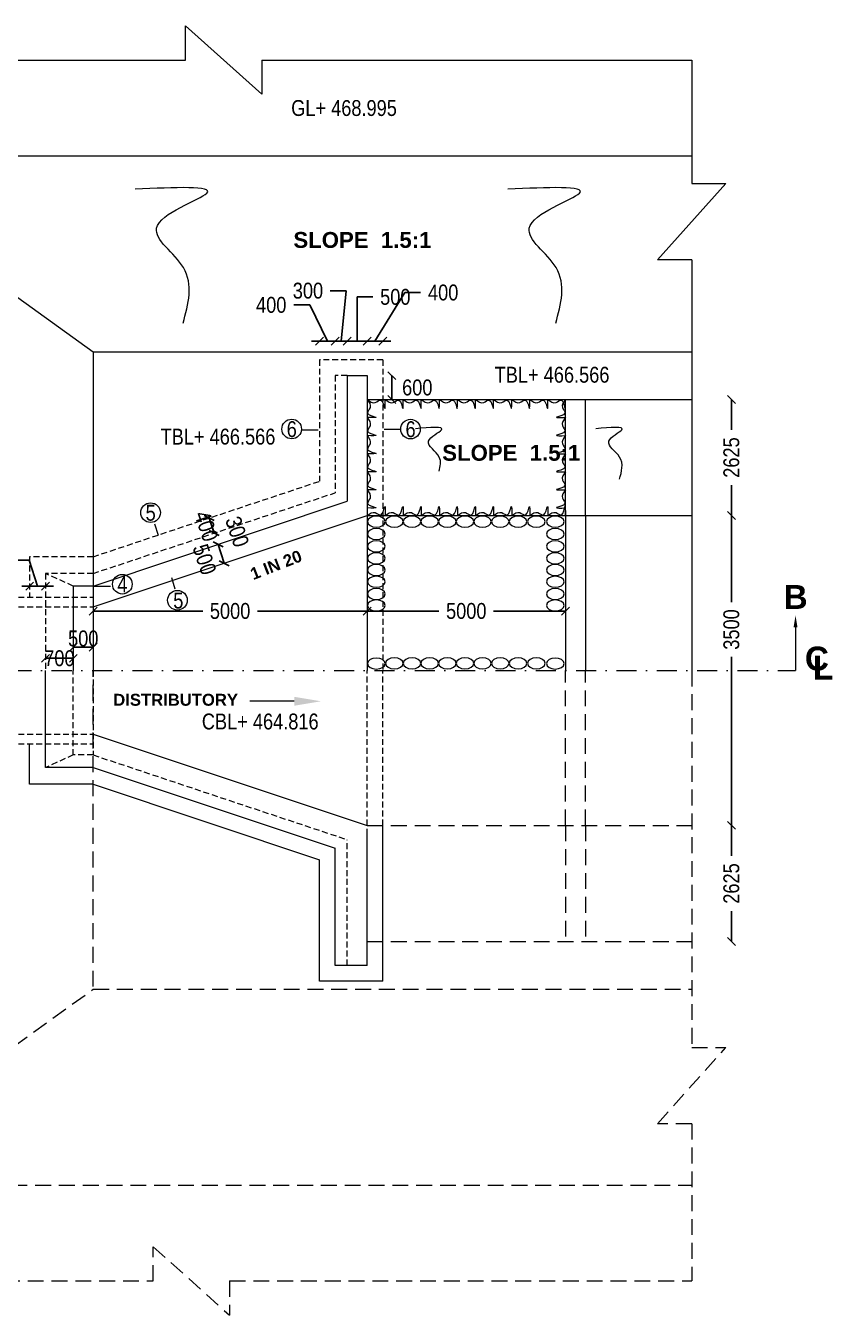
# Model space of a CAD drawing. Header units: millimetres. Extents: x 283753 to 367753, y 96727 to 166586.
# Drawn here: x 310668 to 320827, y 123988 to 140223 of the extents above; entities that cross this region are included whole.
import ezdxf

# ---------------------------------------------------------------- set-up
doc = ezdxf.new("R2010")
doc.units = ezdxf.units.MM
for name, pattern in [('CENTER', [2, 1.25, -0.25, 0.25, -0.25]), ('DASHDOTX2', [50.8, 25.4, -12.7, 0, -12.7]), ('HIDDEN', [0.375, 0.25, -0.125])]:
    doc.linetypes.add(name, pattern=pattern)
for name, color, linetype in [('Box', 20, 'Continuous'), ('canal', 5, 'Continuous'), ('CENTER', 5, 'CENTER'), ('headwall', 6, 'Continuous'), ('TEXT', 7, 'Continuous')]:
    doc.layers.add(name, color=color, linetype=linetype)
doc.styles.add('AB', font='arialbd.ttf')
doc.styles.add('ARIAL NARROW', font='ARIALN.TTF')
doc.dimstyles.get("Standard").update_dxf_attribs({"dimtxt": 0.18, "dimasz": 0.18, "dimexe": 0.18, "dimexo": 0.0625, "dimgap": 0.09, "dimtad": 0, "dimtih": 1, "dimtoh": 1, "dimdec": 4, "dimzin": 0, "dimdsep": 46, "dimtxsty": 'Standard', "dimcen": 0.09, "dimadec": 0, "dimazin": 0, "dimtfac": 1, "dimtdec": 4, "dimtofl": 0, "dimtmove": 0, "dimatfit": 3, "dimfxl": 1, "dimtolj": 1, "dimtzin": 0, "dimarcsym": 0})
doc.dimstyles.new('STANDARD$0', dxfattribs={"dimscale": 88.888889, "dimtxt": 0.02, "dimasz": 0.02, "dimexe": 0.05, "dimexo": 0.1, "dimgap": 0.002, "dimtad": 2, "dimdec": 0, "dimzin": 1, "dimdsep": 46, "dimtxsty": 'Standard', "dimblk": 'OBLIQUE', "dimcen": 0.09, "dimadec": 0, "dimazin": 0, "dimtfac": 1, "dimtdec": 4, "dimtofl": 0, "dimtmove": 0, "dimatfit": 3, "dimfxl": 1, "dimtolj": 1, "dimtzin": 1, "dimarcsym": 0})

# ---------------------------------------------------------------- blocks, each defined once
blk = doc.blocks.new('_Oblique')
at = {"color": 0, "linetype": 'ByBlock', "lineweight": -2}
blk.add_line((-0.5, -0.5), (0.5, 0.5), dxfattribs=at)
blk = doc.blocks.new('*D146')
at = {"layer": 'canal', "color": 0, "lineweight": -2, "transparency": 16777216}
blk.add_line((315279, 135518), (315279, 135818), dxfattribs=at)
at = {"layer": 'Defpoints', "color": 0, "transparency": 16777216}
for p in [(315279, 135818), (315279, 135818), (315279, 135518)]:
    blk.add_point(p, dxfattribs=at)
at = {"layer": 'canal', "color": 0, "lineweight": -2, "transparency": 16777216, "xscale": 100, "yscale": 100, "zscale": 100}
for p, rotation in [((315279, 135818), 90), ((315279, 135518), 270)]:
    blk.add_blockref('_Oblique', p, dxfattribs=dict(at, rotation=rotation))
at = {"layer": 'canal', "color": 0, "lineweight": 9, "transparency": 16777216, "insert": (315600, 135668), "char_height": 200, "attachment_point": 5, "style": 'ARIAL NARROW'}
blk.add_mtext('\\A1;600', dxfattribs=at)
blk = doc.blocks.new('*D160')
at = {"layer": 'canal', "color": 0, "lineweight": -2, "transparency": 16777216}
for p, q in [((311517, 132854), (312897, 132854)), ((314967, 132854), (313587, 132854))]:
    blk.add_line(p, q, dxfattribs=at)
at = {"layer": 'Defpoints', "color": 0, "transparency": 16777216}
for p in [(311517, 132854), (314967, 132854), (314967, 132854)]:
    blk.add_point(p, dxfattribs=at)
at = {"layer": 'canal', "color": 0, "lineweight": -2, "transparency": 16777216, "xscale": 100, "yscale": 100, "zscale": 100, "rotation": 180}
blk.add_blockref('_Oblique', (311517, 132854), dxfattribs=at)
at = {"layer": 'canal', "color": 0, "lineweight": -2, "transparency": 16777216, "xscale": 100, "yscale": 100, "zscale": 100}
blk.add_blockref('_Oblique', (314967, 132854), dxfattribs=at)
at = {"layer": 'canal', "color": 0, "lineweight": 9, "transparency": 16777216, "insert": (313242, 132854), "char_height": 200, "attachment_point": 5, "style": 'ARIAL NARROW'}
blk.add_mtext('\\A1;5000', dxfattribs=at)
blk = doc.blocks.new('*D161')
at = {"layer": 'canal', "color": 0, "lineweight": -2, "transparency": 16777216}
for p, q in [((314967, 132854), (315872, 132854)), ((317467, 132854), (316562, 132854))]:
    blk.add_line(p, q, dxfattribs=at)
at = {"layer": 'Defpoints', "color": 0, "transparency": 16777216}
for p in [(314967, 132854), (317467, 132854), (317467, 132854)]:
    blk.add_point(p, dxfattribs=at)
at = {"layer": 'canal', "color": 0, "lineweight": -2, "transparency": 16777216, "xscale": 100, "yscale": 100, "zscale": 100, "rotation": 180}
blk.add_blockref('_Oblique', (314967, 132854), dxfattribs=at)
at = {"layer": 'canal', "color": 0, "lineweight": -2, "transparency": 16777216, "xscale": 100, "yscale": 100, "zscale": 100}
blk.add_blockref('_Oblique', (317467, 132854), dxfattribs=at)
at = {"layer": 'canal', "color": 0, "lineweight": 9, "transparency": 16777216, "insert": (316217, 132854), "char_height": 200, "attachment_point": 5, "style": 'ARIAL NARROW'}
blk.add_mtext('\\A1;5000', dxfattribs=at)
blk = doc.blocks.new('*D169')
at = {"layer": 'Defpoints', "color": 0, "transparency": 16777216}
for p in [(311267, 132399), (311267, 132399), (311517, 132399)]:
    blk.add_point(p, dxfattribs=at)
at = {"layer": 'headwall', "color": 0, "lineweight": -2, "transparency": 16777216}
blk.add_line((311517, 132399), (311267, 132399), dxfattribs=at)
at = {"layer": 'headwall', "color": 0, "lineweight": -2, "transparency": 16777216, "xscale": 100, "yscale": 100, "zscale": 100, "rotation": 180}
blk.add_blockref('_Oblique', (311267, 132399), dxfattribs=at)
at = {"layer": 'headwall', "color": 0, "lineweight": -2, "transparency": 16777216, "xscale": 100, "yscale": 100, "zscale": 100}
blk.add_blockref('_Oblique', (311517, 132399), dxfattribs=at)
at = {"layer": 'headwall', "color": 0, "lineweight": 9, "transparency": 16777216, "insert": (311392, 132508), "char_height": 200, "attachment_point": 5, "style": 'ARIAL NARROW'}
blk.add_mtext('\\A1;500', dxfattribs=at)
blk = doc.blocks.new('*D170')
at = {"layer": 'Defpoints', "color": 0, "transparency": 16777216}
for p in [(310917, 132259), (310917, 132259), (311267, 132259)]:
    blk.add_point(p, dxfattribs=at)
at = {"layer": 'headwall', "color": 0, "lineweight": -2, "transparency": 16777216}
blk.add_line((311267, 132259), (310917, 132259), dxfattribs=at)
at = {"layer": 'headwall', "color": 0, "lineweight": -2, "transparency": 16777216, "xscale": 100, "yscale": 100, "zscale": 100, "rotation": 180}
blk.add_blockref('_Oblique', (310917, 132259), dxfattribs=at)
at = {"layer": 'headwall', "color": 0, "lineweight": -2, "transparency": 16777216, "xscale": 100, "yscale": 100, "zscale": 100}
blk.add_blockref('_Oblique', (311267, 132259), dxfattribs=at)
at = {"layer": 'headwall', "color": 0, "lineweight": 9, "transparency": 16777216, "insert": (311092, 132259), "char_height": 200, "attachment_point": 5, "style": 'ARIAL NARROW'}
blk.add_mtext('\\A1;700', dxfattribs=at)
blk = doc.blocks.new('*D171')
at = {"layer": 'Defpoints', "color": 0, "transparency": 16777216}
for p in [(310717, 133169), (310717, 133169), (310917, 133169)]:
    blk.add_point(p, dxfattribs=at)
at = {"layer": 'headwall', "color": 0, "lineweight": -2, "transparency": 16777216}
for p, q in [((310713, 133496), (310513, 133496)), ((310817, 133169), (310713, 133496)), ((310717, 133169), (310617, 133169)), ((310917, 133169), (310717, 133169)), ((310917, 133169), (311017, 133169))]:
    blk.add_line(p, q, dxfattribs=at)
at = {"layer": 'headwall', "color": 0, "lineweight": -2, "transparency": 16777216, "xscale": 100, "yscale": 100, "zscale": 100}
blk.add_blockref('_Oblique', (310717, 133169), dxfattribs=at)
at = {"layer": 'headwall', "color": 0, "lineweight": -2, "transparency": 16777216, "xscale": 100, "yscale": 100, "zscale": 100, "rotation": 180}
blk.add_blockref('_Oblique', (310917, 133169), dxfattribs=at)
at = {"layer": 'headwall', "color": 0, "lineweight": 9, "transparency": 16777216, "insert": (310228, 133496), "char_height": 200, "attachment_point": 5, "style": 'ARIAL NARROW'}
blk.add_mtext('\\A1;400', dxfattribs=at)
blk = doc.blocks.new('*D172')
at = {"layer": 'Defpoints', "color": 0, "transparency": 16777216}
for p in [(312979, 134025), (313042, 133836), (313042, 133836)]:
    blk.add_point(p, dxfattribs=at)
at = {"layer": 'headwall', "color": 0, "lineweight": -2, "transparency": 16777216}
blk.add_line((312979, 134025), (313042, 133836), dxfattribs=at)
at = {"layer": 'headwall', "color": 0, "lineweight": -2, "transparency": 16777216, "xscale": 100, "yscale": 100, "zscale": 100}
for p, rotation in [((312979, 134025), 108.4349488229273), ((313042, 133836), 288.4349488229273)]:
    blk.add_blockref('_Oblique', p, dxfattribs=dict(at, rotation=rotation))
at = {"layer": 'headwall', "color": 0, "lineweight": 9, "transparency": 16777216, "insert": (312942, 133923), "char_height": 200, "attachment_point": 5, "rotation": 288.4349, "style": 'ARIAL NARROW'}
blk.add_mtext('\\A1;400', dxfattribs=at)
blk = doc.blocks.new('*D173')
at = {"layer": 'Defpoints', "color": 0, "transparency": 16777216}
for p in [(313042, 133836), (313090, 133693), (313090, 133693)]:
    blk.add_point(p, dxfattribs=at)
at = {"layer": 'headwall', "color": 0, "lineweight": -2, "transparency": 16777216}
for p, q in [((313042, 133836), (313010, 133930)), ((313090, 133693), (313121, 133598)), ((313184, 133725), (313184, 133725))]:
    blk.add_line(p, q, dxfattribs=at)
at = {"layer": 'headwall', "color": 0, "lineweight": -2, "transparency": 16777216, "xscale": 100, "yscale": 100, "zscale": 100}
for p, rotation in [((313042, 133836), 288.4349488229282), ((313090, 133693), 108.4349488229282)]:
    blk.add_blockref('_Oblique', p, dxfattribs=dict(at, rotation=rotation))
at = {"layer": 'headwall', "color": 0, "lineweight": 9, "transparency": 16777216, "insert": (313331, 133853), "char_height": 200, "attachment_point": 5, "rotation": 288.4349, "style": 'ARIAL NARROW'}
blk.add_mtext('\\A1;300', dxfattribs=at)
blk = doc.blocks.new('*D174')
at = {"layer": 'Defpoints', "color": 0, "transparency": 16777216}
for p in [(313090, 133693), (313169, 133456), (313169, 133456)]:
    blk.add_point(p, dxfattribs=at)
at = {"layer": 'headwall', "color": 0, "lineweight": -2, "transparency": 16777216}
blk.add_line((313090, 133693), (313169, 133456), dxfattribs=at)
at = {"layer": 'headwall', "color": 0, "lineweight": -2, "transparency": 16777216, "xscale": 100, "yscale": 100, "zscale": 100}
for p, rotation in [((313090, 133693), 108.4349488229273), ((313169, 133456), 288.4349488229273)]:
    blk.add_blockref('_Oblique', p, dxfattribs=dict(at, rotation=rotation))
at = {"layer": 'headwall', "color": 0, "lineweight": 9, "transparency": 16777216, "insert": (312920, 133504), "char_height": 200, "attachment_point": 5, "rotation": 288.4349, "style": 'ARIAL NARROW'}
blk.add_mtext('\\A1;500', dxfattribs=at)
blk = doc.blocks.new('*D175')
at = {"layer": 'Defpoints', "color": 0, "transparency": 16777216}
for p in [(314367, 136251), (314567, 136251), (314567, 136251)]:
    blk.add_point(p, dxfattribs=at)
at = {"layer": 'headwall', "color": 0, "lineweight": -2, "transparency": 16777216}
for p, q in [((314245, 136708), (314045, 136708)), ((314467, 136251), (314245, 136708)), ((314367, 136251), (314267, 136251)), ((314367, 136251), (314567, 136251)), ((314567, 136251), (314667, 136251))]:
    blk.add_line(p, q, dxfattribs=at)
at = {"layer": 'headwall', "color": 0, "lineweight": -2, "transparency": 16777216, "xscale": 100, "yscale": 100, "zscale": 100}
blk.add_blockref('_Oblique', (314367, 136251), dxfattribs=at)
at = {"layer": 'headwall', "color": 0, "lineweight": -2, "transparency": 16777216, "xscale": 100, "yscale": 100, "zscale": 100, "rotation": 180}
blk.add_blockref('_Oblique', (314567, 136251), dxfattribs=at)
at = {"layer": 'headwall', "color": 0, "lineweight": 9, "transparency": 16777216, "insert": (313760, 136708), "char_height": 200, "attachment_point": 5, "style": 'ARIAL NARROW'}
blk.add_mtext('\\A1;400', dxfattribs=at)
blk = doc.blocks.new('*D176')
at = {"layer": 'Defpoints', "color": 0, "transparency": 16777216}
for p in [(314567, 136251), (314717, 136251), (314717, 136251)]:
    blk.add_point(p, dxfattribs=at)
at = {"layer": 'headwall', "color": 0, "lineweight": -2, "transparency": 16777216}
for p, q in [((314704, 136887), (314504, 136887)), ((314642, 136251), (314704, 136887)), ((314567, 136251), (314467, 136251)), ((314567, 136251), (314717, 136251)), ((314717, 136251), (314817, 136251))]:
    blk.add_line(p, q, dxfattribs=at)
at = {"layer": 'headwall', "color": 0, "lineweight": -2, "transparency": 16777216, "xscale": 100, "yscale": 100, "zscale": 100}
blk.add_blockref('_Oblique', (314567, 136251), dxfattribs=at)
at = {"layer": 'headwall', "color": 0, "lineweight": -2, "transparency": 16777216, "xscale": 100, "yscale": 100, "zscale": 100, "rotation": 180}
blk.add_blockref('_Oblique', (314717, 136251), dxfattribs=at)
at = {"layer": 'headwall', "color": 0, "lineweight": 9, "transparency": 16777216, "insert": (314223, 136887), "char_height": 200, "attachment_point": 5, "style": 'ARIAL NARROW'}
blk.add_mtext('\\A1;300', dxfattribs=at)
blk = doc.blocks.new('*D177')
at = {"layer": 'Defpoints', "color": 0, "transparency": 16777216}
for p in [(314717, 136251), (314967, 136251), (314967, 136251)]:
    blk.add_point(p, dxfattribs=at)
at = {"layer": 'headwall', "color": 0, "lineweight": -2, "transparency": 16777216}
for p, q in [((314842, 136251), (314842, 136809)), ((314842, 136809), (315042, 136809)), ((314717, 136251), (314967, 136251))]:
    blk.add_line(p, q, dxfattribs=at)
at = {"layer": 'headwall', "color": 0, "lineweight": -2, "transparency": 16777216, "xscale": 100, "yscale": 100, "zscale": 100, "rotation": 180}
blk.add_blockref('_Oblique', (314717, 136251), dxfattribs=at)
at = {"layer": 'headwall', "color": 0, "lineweight": -2, "transparency": 16777216, "xscale": 100, "yscale": 100, "zscale": 100}
blk.add_blockref('_Oblique', (314967, 136251), dxfattribs=at)
at = {"layer": 'headwall', "color": 0, "lineweight": 9, "transparency": 16777216, "insert": (315323, 136809), "char_height": 200, "attachment_point": 5, "style": 'ARIAL NARROW'}
blk.add_mtext('\\A1;500', dxfattribs=at)
blk = doc.blocks.new('*D178')
at = {"layer": 'Defpoints', "color": 0, "transparency": 16777216}
for p in [(314967, 136251), (315167, 136251), (315167, 136251)]:
    blk.add_point(p, dxfattribs=at)
at = {"layer": 'headwall', "color": 0, "lineweight": -2, "transparency": 16777216}
for p, q in [((315067, 136251), (315442, 136864)), ((315442, 136864), (315642, 136864)), ((314967, 136251), (314867, 136251)), ((314967, 136251), (315167, 136251)), ((315167, 136251), (315267, 136251))]:
    blk.add_line(p, q, dxfattribs=at)
at = {"layer": 'headwall', "color": 0, "lineweight": -2, "transparency": 16777216, "xscale": 100, "yscale": 100, "zscale": 100}
blk.add_blockref('_Oblique', (314967, 136251), dxfattribs=at)
at = {"layer": 'headwall', "color": 0, "lineweight": -2, "transparency": 16777216, "xscale": 100, "yscale": 100, "zscale": 100, "rotation": 180}
blk.add_blockref('_Oblique', (315167, 136251), dxfattribs=at)
at = {"layer": 'headwall', "color": 0, "lineweight": 9, "transparency": 16777216, "insert": (315926, 136864), "char_height": 200, "attachment_point": 5, "style": 'ARIAL NARROW'}
blk.add_mtext('\\A1;400', dxfattribs=at)
blk = doc.blocks.new('*D206')
at = {"layer": 'canal', "color": 0, "lineweight": -2, "transparency": 16777216}
for p, q in [((319557, 135518), (319557, 135134)), ((319557, 134056), (319557, 134440))]:
    blk.add_line(p, q, dxfattribs=at)
at = {"layer": 'Defpoints', "color": 0, "transparency": 16777216}
for p in [(319557, 135518), (319557, 134056), (319557, 134056)]:
    blk.add_point(p, dxfattribs=at)
at = {"layer": 'canal', "color": 0, "lineweight": -2, "transparency": 16777216, "xscale": 100, "yscale": 100, "zscale": 100}
for p, rotation in [((319557, 135518), 90), ((319557, 134056), 270)]:
    blk.add_blockref('_Oblique', p, dxfattribs=dict(at, rotation=rotation))
at = {"layer": 'canal', "color": 0, "lineweight": 9, "transparency": 16777216, "insert": (319557, 134787), "char_height": 200, "attachment_point": 5, "rotation": 90, "style": 'ARIAL NARROW'}
blk.add_mtext('\\A1;2625', dxfattribs=at)
blk = doc.blocks.new('*D207')
at = {"layer": 'canal', "color": 0, "lineweight": -2, "transparency": 16777216}
for p, q in [((319557, 134056), (319557, 132966)), ((319557, 130156), (319557, 132277))]:
    blk.add_line(p, q, dxfattribs=at)
at = {"layer": 'Defpoints', "color": 0, "transparency": 16777216}
for p in [(319557, 134056), (319557, 130156), (319557, 130156)]:
    blk.add_point(p, dxfattribs=at)
at = {"layer": 'canal', "color": 0, "lineweight": -2, "transparency": 16777216, "xscale": 100, "yscale": 100, "zscale": 100}
for p, rotation in [((319557, 134056), 90), ((319557, 130156), 270)]:
    blk.add_blockref('_Oblique', p, dxfattribs=dict(at, rotation=rotation))
at = {"layer": 'canal', "color": 0, "lineweight": 9, "transparency": 16777216, "insert": (319557, 132622), "char_height": 200, "attachment_point": 5, "rotation": 90, "style": 'ARIAL NARROW'}
blk.add_mtext('\\A1;3500', dxfattribs=at)
blk = doc.blocks.new('*D208')
at = {"layer": 'canal', "color": 0, "lineweight": -2, "transparency": 16777216}
for p, q in [((319557, 130156), (319557, 129771)), ((319557, 128693), (319557, 129077))]:
    blk.add_line(p, q, dxfattribs=at)
at = {"layer": 'Defpoints', "color": 0, "transparency": 16777216}
for p in [(319557, 130156), (319557, 128693), (319557, 128693)]:
    blk.add_point(p, dxfattribs=at)
at = {"layer": 'canal', "color": 0, "lineweight": -2, "transparency": 16777216, "xscale": 100, "yscale": 100, "zscale": 100}
for p, rotation in [((319557, 130156), 90), ((319557, 128693), 270)]:
    blk.add_blockref('_Oblique', p, dxfattribs=dict(at, rotation=rotation))
at = {"layer": 'canal', "color": 0, "lineweight": 9, "transparency": 16777216, "insert": (319557, 129424), "char_height": 200, "attachment_point": 5, "rotation": 90, "style": 'ARIAL NARROW'}
blk.add_mtext('\\A1;2625', dxfattribs=at)

msp = doc.modelspace()

# ---------------------------------------------------------------- linework, layer by layer
at = {"layer": 'Box', "color": 0, "linetype": 'HIDDEN', "lineweight": 9, "ltscale": 300}
for p, q in [((305062.6, 133030.6), (311517.1, 133030.6)), ((305062.6, 132905.6), (311517.1, 132905.6)), ((305062.6, 131305.6), (311517.1, 131305.6)), ((305062.6, 131180.6), (311517.1, 131180.6))]:
    msp.add_line(p, q, dxfattribs=at)
at = {"layer": 'canal', "color": 0, "linetype": 'Continuous', "lineweight": 9}
for p, q in [((312682, 140223.1), (313643.4, 139361)), ((312682, 139792.1), (312682, 140223.1)), ((299293.3, 139792.1), (312682, 139792.1)), ((313643.4, 139792.1), (313643.4, 139361)), ((313643.4, 139792.1), (319057, 139792.1)), ((319057, 139792.1), (319057, 138237.9)), ((308086.7, 138587.1), (319057, 138587.1)), ((308086.7, 138587.1), (311517.1, 136118.1)), ((318625.9, 137276.5), (319488, 138237.9)), ((319057, 138237.9), (319488, 138237.9)), ((319057, 137276.5), (318625.9, 137276.5)), ((319057, 137276.5), (319057, 132105.6)), ((311517.1, 136118.1), (311517.1, 132105.6)), ((311517.1, 136118.1), (319057, 136118.1)), ((314967.1, 135518.1), (319057, 135518.1)), ((317467.1, 134055.6), (317467.1, 135518.1)), ((317717.1, 134055.6), (317717.1, 135518.1)), ((314967.1, 134055.6), (319057, 134055.6)), ((317467.1, 134055.6), (317467.1, 132105.6)), ((317717.1, 134055.6), (317717.1, 132105.6)), ((311517.1, 131305.6), (314967.1, 130155.6))]:
    msp.add_line(p, q, dxfattribs=at)
at = {"layer": 'canal', "color": 0, "linetype": 'HIDDEN', "lineweight": 9, "ltscale": 800}
for p, q in [((311517.1, 128124.9), (311517.1, 132105.6)), ((317467.1, 130155.6), (317467.1, 132105.6)), ((317717.1, 130155.6), (317717.1, 132105.6)), ((319057, 132105.6), (319057, 127360.7)), ((314967.1, 130155.6), (319057, 130155.6)), ((317467.1, 130155.6), (317467.1, 128693.1)), ((317717.1, 130155.6), (317717.1, 128693.1)), ((314967.1, 128693.1), (319057, 128693.1)), ((308086.7, 125624.1), (311517.1, 128093.1)), ((311517.1, 128093.1), (319057, 128093.1)), ((318625.9, 126399.3), (319488, 127360.7)), ((319057, 127360.7), (319488, 127360.7)), ((319057, 126399.3), (318625.9, 126399.3)), ((319057, 126399.3), (319057, 124419.1)), ((308086.7, 125624.1), (319057, 125624.1)), ((312273.6, 124419.1), (312273.6, 124850.2)), ((312273.6, 124850.2), (313235.1, 123988.1)), ((299293.3, 124419.1), (312273.6, 124419.1)), ((313235.1, 124419.1), (313235.1, 123988.1)), ((313235.1, 124419.1), (319057, 124419.1))]:
    msp.add_line(p, q, dxfattribs=at)
at = {"layer": 'canal', "color": 0, "linetype": 'Continuous', "lineweight": 9, "extrusion": (0, 0, -1)}
for centre in [(315083.7, 133980.5), (315309.8, 133980.5), (315534.5, 133980.5), (315756.8, 133980.5), (315978.6, 133980.5), (316201, 133980.5), (316421.4, 133980.5), (316644.7, 133980.5), (316870, 133980.5), (317098.9, 133980.5), (317337.7, 133980.5), (315083.7, 133823.2), (317337.7, 133823.2), (315083.7, 133669.2), (317337.7, 133669.2), (315083.7, 133518.4), (317337.7, 133518.4), (315083.7, 133370.8), (315083.7, 133222.9), (317337.7, 133370.8), (317337.7, 133222.9), (315083.7, 133068.9), (317337.7, 133068.9), (315083.7, 132924.5), (317337.7, 132924.5), (315083.7, 132193.2), (315309.8, 132196), (315534.5, 132196), (315756.8, 132196), (315978.6, 132196), (316201, 132196), (316421.4, 132196), (316644.7, 132196), (316870, 132196), (317098.9, 132196), (317337.7, 132193.2)]:
    msp.add_ellipse(centre, major_axis=(110.8, 0), ratio=0.627872, start_param=-1.5707963, end_param=4.712389, dxfattribs=at)
at = {"layer": 'canal', "color": 0, "linetype": 'Continuous', "lineweight": 9}
for points in [[(312649.1, 136477.7), (312653.1, 137179.1), (312316.1, 137674.9), (312949.1, 138114.8), (312044.8, 138165.6)], [(317343.5, 136477.7), (317347.4, 137179.1), (317010.4, 137674.9), (317643.5, 138114.8), (316739.1, 138165.6)], [(315875.8, 134614.7), (315877.3, 134793.2), (315742.5, 134991.5), (315905.5, 135135.8), (315577.4, 135149.4)], [(318146.9, 134512.6), (318148.5, 134793.2), (318013.7, 134991.5), (318176.7, 135135.8), (317848.5, 135149.4)]]:
    msp.add_spline(points, degree=3, dxfattribs=at)
at = {"layer": 'CENTER', "color": 0, "linetype": 'DASHDOTX2', "lineweight": 9, "ltscale": 10}
msp.add_line((287621.8, 132105.6), (320364.9, 132105.6), dxfattribs=at)
at = {"layer": 'headwall', "color": 0, "linetype": 'HIDDEN', "lineweight": 9, "ltscale": 300}
for p, q in [((314367.1, 136018.1), (314367.1, 134488.1)), ((315167.1, 136018.1), (314367.1, 136018.1)), ((315167.1, 136018.1), (315167.1, 132105.6)), ((314717.1, 135818.1), (314567.1, 135818.1)), ((314567.1, 135818.1), (314567.1, 134343.9)), ((311517.1, 133538.1), (314367.1, 134488.1)), ((311517.1, 133327.2), (314567.1, 134343.9)), ((310717.1, 133538.1), (310717.1, 133030.6)), ((311517.1, 133538.1), (310717.1, 133538.1)), ((310917.1, 133327.2), (310917.1, 132105.6)), ((311517.1, 133327.2), (310917.1, 133327.2)), ((311267.1, 133169.1), (310917.1, 133327.2)), ((311267.1, 131042.1), (311267.1, 132105.6)), ((311517.1, 132105.6), (311517.1, 131042.1)), ((314967.1, 130155.6), (314967.1, 132105.6)), ((315167.1, 130155.6), (315167.1, 132105.6)), ((311267.1, 131042.1), (310917.1, 130884)), ((311517.1, 131042.1), (311267.1, 131042.1)), ((311517.1, 131042.1), (314717.1, 129975.4)), ((314717.1, 128393.1), (314717.1, 129975.4))]:
    msp.add_line(p, q, dxfattribs=at)
at = {"layer": 'headwall', "color": 0, "linetype": 'Continuous', "lineweight": 9}
for p, q in [((314717.1, 135818.1), (314717.1, 134235.8)), ((314717.1, 135818.1), (314967.1, 135818.1)), ((314967.1, 135818.1), (314967.1, 132105.6)), ((314349.8, 135132.4), (314144.2, 135132.4)), ((315388.8, 135139.8), (315183.2, 135139.8)), ((311517.1, 133169.1), (314717.1, 134235.8)), ((311517.1, 132905.6), (314967.1, 134055.6)), ((312287.7, 133951.8), (312334.8, 133810.6)), ((311267.1, 133169.1), (311267.1, 132105.6)), ((311517.1, 133169.1), (311267.1, 133169.1)), ((311517.1, 133169.1), (311517.1, 132105.6)), ((311517.1, 133169.1), (311733.6, 133169.1)), ((312550.4, 133129.7), (312507.1, 133272)), ((310917.1, 130884), (310917.1, 132105.6)), ((310717.1, 130673.2), (310717.1, 131180.6)), ((311517.1, 131305.6), (314967.1, 130155.6)), ((311517.1, 130884), (310917.1, 130884)), ((311517.1, 130884), (314567.1, 129867.3)), ((311517.1, 130673.2), (310717.1, 130673.2)), ((311517.1, 130673.2), (314367.1, 129723.2)), ((314967.1, 128393.1), (314967.1, 130111.9)), ((315167.1, 128193.1), (315167.1, 130155.6)), ((314367.1, 128193.1), (314367.1, 129723.2)), ((314567.1, 128393.1), (314567.1, 129867.3)), ((314967.1, 128393.1), (314567.1, 128393.1)), ((315167.1, 128193.1), (314367.1, 128193.1))]:
    msp.add_line(p, q, dxfattribs=at)
for centre in [(314018, 135145.8), (315514.6, 135144.6), (312240.7, 134092.9), (311884.6, 133192.3), (312578.2, 132989.9)]:
    msp.add_circle(centre, 123.6, dxfattribs=at)
at = {"layer": 'TEXT', "color": 0, "linetype": 'ByBlock', "lineweight": 9, "ltscale": 10}
for p, q in [((320364.9, 132647.5), (320364.9, 132105.6)), ((314049.4, 131718.1), (313488.9, 131718.1))]:
    msp.add_line(p, q, dxfattribs=at)
at = {"layer": 'TEXT', "color": 0, "linetype": 'Continuous', "lineweight": 9}
for points in [[(314967.1, 135518.1), (315070.1, 135479.9), (315139.6, 135511.1), (315190.1, 135403.3), (315194.8, 135518.1)], [(314967.1, 135518.1), (315005.2, 135415), (314974.1, 135345.6), (315081.9, 135295.1), (314967.1, 135290.4)], [(315194.8, 135518.1), (315297.9, 135479.9), (315367.3, 135511.1), (315417.8, 135403.3), (315422.6, 135518.1)], [(315422.6, 135518.1), (315525.6, 135479.9), (315595, 135511.1), (315645.6, 135403.3), (315650.3, 135518.1)], [(315650.3, 135518.1), (315753.4, 135479.9), (315822.8, 135511.1), (315873.3, 135403.3), (315878, 135518.1)], [(315878, 135518.1), (315981.1, 135479.9), (316050.5, 135511.1), (316101, 135403.3), (316105.8, 135518.1)], [(316105.8, 135518.1), (316208.9, 135479.9), (316278.3, 135511.1), (316328.8, 135403.3), (316333.5, 135518.1)], [(316333.5, 135518.1), (316436.6, 135479.9), (316506, 135511.1), (316556.5, 135403.3), (316561.3, 135518.1)], [(316561.3, 135518.1), (316664.3, 135479.9), (316733.7, 135511.1), (316784.3, 135403.3), (316789, 135518.1)], [(316789, 135518.1), (316892.1, 135479.9), (316961.5, 135511.1), (317012, 135403.3), (317016.7, 135518.1)], [(317016.7, 135518.1), (317119.8, 135479.9), (317189.2, 135511.1), (317239.7, 135403.3), (317244.5, 135518.1)], [(317244.5, 135518.1), (317347.6, 135479.9), (317417, 135511.1), (317458.4, 135403.3), (317467.1, 135518.1)], [(317467.1, 135518.1), (317428.9, 135415), (317460.1, 135345.6), (317352.2, 135295.1), (317467.1, 135290.4)], [(314967.1, 135290.4), (315005.2, 135187.3), (314974.1, 135117.9), (315081.9, 135067.4), (314967.1, 135062.6)], [(317467.1, 135290.4), (317428.9, 135187.3), (317460.1, 135117.9), (317352.2, 135067.4), (317467.1, 135062.6)], [(314967.1, 135062.6), (315005.2, 134959.5), (314974.1, 134890.1), (315081.9, 134839.6), (314967.1, 134834.9)], [(317467.1, 135062.6), (317428.9, 134959.5), (317460.1, 134890.1), (317352.2, 134839.6), (317467.1, 134834.9)], [(314967.1, 134834.9), (315005.2, 134731.8), (314974.1, 134662.4), (315081.9, 134611.9), (314967.1, 134607.1)], [(317467.1, 134834.9), (317428.9, 134731.8), (317460.1, 134662.4), (317352.2, 134611.9), (317467.1, 134607.1)], [(314967.1, 134607.1), (315005.2, 134504.1), (314974.1, 134434.7), (315081.9, 134384.1), (314967.1, 134379.4)], [(317467.1, 134607.1), (317428.9, 134504.1), (317460.1, 134434.7), (317352.2, 134384.1), (317467.1, 134379.4)], [(314967.1, 134379.4), (315005.2, 134276.3), (314974.1, 134206.9), (315081.9, 134156.4), (314967.1, 134151.7)], [(317467.1, 134379.4), (317428.9, 134276.3), (317460.1, 134206.9), (317352.2, 134156.4), (317467.1, 134151.7)], [(314967.1, 134055.6), (315070.1, 134093.8), (315139.6, 134062.6), (315190.1, 134170.4), (315194.8, 134055.6)], [(315194.8, 134055.6), (315297.9, 134093.8), (315367.3, 134062.6), (315417.8, 134170.4), (315422.6, 134055.6)], [(315422.6, 134055.6), (315525.6, 134093.8), (315595, 134062.6), (315645.6, 134170.4), (315650.3, 134055.6)], [(315650.3, 134055.6), (315753.4, 134093.8), (315822.8, 134062.6), (315873.3, 134170.4), (315878, 134055.6)], [(315878, 134055.6), (315981.1, 134093.8), (316050.5, 134062.6), (316101, 134170.4), (316105.8, 134055.6)], [(316105.8, 134055.6), (316208.9, 134093.8), (316278.3, 134062.6), (316328.8, 134170.4), (316333.5, 134055.6)], [(316333.5, 134055.6), (316436.6, 134093.8), (316506, 134062.6), (316556.5, 134170.4), (316561.3, 134055.6)], [(316561.3, 134055.6), (316664.3, 134093.8), (316733.7, 134062.6), (316784.3, 134170.4), (316789, 134055.6)], [(316789, 134055.6), (316892.1, 134093.8), (316961.5, 134062.6), (317012, 134170.4), (317016.7, 134055.6)], [(317016.7, 134055.6), (317119.8, 134093.8), (317189.2, 134062.6), (317239.7, 134170.4), (317244.5, 134055.6)], [(317244.5, 134055.6), (317347.6, 134093.8), (317417, 134062.6), (317458.4, 134170.4), (317467.1, 134055.6)]]:
    msp.add_spline(points, degree=3, dxfattribs=at)
at = {"layer": 'TEXT', "color": 0, "linetype": 'ByBlock', "lineweight": 9, "ltscale": 10}
for points in [[(320339.9, 132647.5), (320364.9, 132797.5), (320389.9, 132647.5)], [(314049.4, 131661.9), (314386.9, 131718.1), (314049.4, 131774.4)]]:
    msp.add_solid(points, dxfattribs=at)

# ---------------------------------------------------------------- texts
at = {"layer": 'canal', "color": 0, "lineweight": 9, "style": 'ARIAL NARROW'}
for s, p in [('GL+ 468.995', (314011.5, 139087.8)), ('TBL+ 466.566', (316574.7, 135729.8)), ('TBL+ 466.566', (312366.5, 134950.2)), ('CBL+ 464.816', (312886.1, 131363.6))]:
    msp.add_text(s, height=200, dxfattribs=at).set_placement(p)
at = {"layer": 'canal', "color": 0, "linetype": 'Continuous', "lineweight": 9, "char_height": 200, "attachment_point": 4, "style": 'AB'}
for insert in [(314039.5, 137525.4), (315914.4, 134845)]:
    msp.add_mtext('SLOPE  1.5:1', dxfattribs=dict(at, insert=insert))
at = {"layer": 'headwall', "color": 0, "lineweight": 9, "style": 'ARIAL NARROW'}
for s, p in [('6', (313955.1, 135044.8)), ('6', (315451.8, 135043.6)), ('5', (312177.9, 133991.8)), ('4', (311821.7, 133091.3)), ('5', (312526, 132886.4))]:
    msp.add_text(s, height=200, dxfattribs=at).set_placement(p)
at = {"layer": 'TEXT', "color": 0, "linetype": 'ByBlock', "lineweight": 9, "ltscale": 10, "style": 'AB'}
msp.add_text('1 IN 20', height=150, rotation=21.26512, dxfattribs=at).set_placement((313533.5, 133243))
for s, height, p in [('B', 300, (320214.7, 132881.2)), ('C', 300, (320482.5, 132106.6)), ('L', 300, (320583.8, 131990.8)), ('DISTRIBUTORY', 150, (311769.9, 131662.1))]:
    msp.add_text(s, height=height, dxfattribs=at).set_placement(p)

# ---------------------------------------------------------------- dimensions: what is measured, and where the dimension line sits
at = {"layer": 'canal', "color": 0, "lineweight": 9}
for base, p1, p2, text, dimstyle, override, picture, middle in [((315279.4, 135818.1), (315279.4, 135518.1), (315279.4, 135818.1), '600', 'Standard', {"dimtxt": 200, "dimasz": 100, "dimexe": 100, "dimexo": 100, "dimgap": 100, "dimtih": 0, "dimdec": 0, "dimtxsty": 'ARIAL NARROW', "dimblk1": 'Oblique', "dimblk2": 'Oblique', "dimsah": 1, "dimtmove": 2}, '*D146', (315600, 135668.1)), ((319556.7, 130155.6), (319556.7, 134055.6), (319556.7, 130155.6), '3500', 'STANDARD$0', {"dimscale": 1, "dimtxt": 200, "dimasz": 100, "dimexe": 100, "dimexo": 100, "dimgap": 100, "dimtad": 0, "dimtoh": 1, "dimzin": 0, "dimtxsty": 'ARIAL NARROW', "dimblk1": 'Oblique', "dimblk2": 'Oblique', "dimsah": 1, "dimtmove": 2, "dimtzin": 0}, '*D207', (319556.7, 132621.8))]:
    dim = msp.add_linear_dim(base=base, p1=p1, p2=p2, angle=90, text=text, dimstyle=dimstyle, override=override, dxfattribs=at)
    dim.commit()
    dim.dimension.update_dxf_attribs({"geometry": picture, "text_midpoint": middle, "dimtype": 160})
for base, p1, p2, picture, middle in [((319556.7, 134055.6), (319556.7, 135518.1), (319556.7, 134055.6), '*D206', (319556.7, 134786.8)), ((319556.7, 128693.1), (319556.7, 130155.6), (319556.7, 128693.1), '*D208', (319556.7, 129424.3))]:
    dim = msp.add_linear_dim(base=base, p1=p1, p2=p2, angle=90, text='2625', dimstyle='STANDARD$0', override={"dimscale": 1, "dimtxt": 200, "dimasz": 100, "dimexe": 100, "dimexo": 100, "dimgap": 100, "dimtad": 0, "dimtoh": 1, "dimzin": 0, "dimtxsty": 'ARIAL NARROW', "dimblk1": 'Oblique', "dimblk2": 'Oblique', "dimsah": 1, "dimtmove": 2, "dimtzin": 0}, dxfattribs=at)
    dim.commit()
    dim.dimension.update_dxf_attribs({"geometry": picture, "text_midpoint": middle})
for base, p1, p2, picture, middle in [((314967.1, 132853.7), (311517.1, 132853.7), (314967.1, 132853.7), '*D160', (313242.1, 132853.7)), ((317467.1, 132853.7), (314967.1, 132853.7), (317467.1, 132853.7), '*D161', (316217.1, 132853.7))]:
    dim = msp.add_linear_dim(base=base, p1=p1, p2=p2, text='5000', dimstyle='Standard', override={"dimtxt": 200, "dimasz": 100, "dimexe": 100, "dimexo": 100, "dimgap": 100, "dimtih": 0, "dimdec": 0, "dimtxsty": 'ARIAL NARROW', "dimblk1": 'Oblique', "dimblk2": 'Oblique', "dimsah": 1, "dimtmove": 2}, dxfattribs=at)
    dim.commit()
    dim.dimension.update_dxf_attribs({"geometry": picture, "text_midpoint": middle})
at = {"layer": 'headwall', "color": 0, "lineweight": 9}
for base, p1, p2, text, override, picture, middle in [((314717.1, 136250.8), (314567.1, 136250.8), (314717.1, 136250.8), '300', {"dimtxt": 200, "dimasz": 100, "dimexe": 100, "dimexo": 100, "dimgap": 100, "dimtih": 0, "dimdec": 0, "dimtxsty": 'ARIAL NARROW', "dimblk1": 'Oblique', "dimblk2": 'Oblique', "dimsah": 1, "dimtmove": 1}, '*D176', (314403.6, 136886.9)), ((315167.1, 136250.8), (314967.1, 136250.8), (315167.1, 136250.8), '400', {"dimtxt": 200, "dimasz": 100, "dimexe": 100, "dimexo": 100, "dimgap": 100, "dimtih": 0, "dimdec": 0, "dimtxsty": 'ARIAL NARROW', "dimblk1": 'Oblique', "dimblk2": 'Oblique', "dimsah": 1, "dimtmove": 1}, '*D178', (315742, 136863.6)), ((314567.1, 136250.8), (314367.1, 136250.8), (314567.1, 136250.8), '400', {"dimtxt": 200, "dimasz": 100, "dimexe": 100, "dimexo": 100, "dimgap": 100, "dimtih": 0, "dimdec": 0, "dimtxsty": 'ARIAL NARROW', "dimblk1": 'Oblique', "dimblk2": 'Oblique', "dimsah": 1, "dimtmove": 1}, '*D175', (313944.5, 136708.1)), ((310717.1, 133169.1), (310917.1, 133169.1), (310717.1, 133169.1), '400', {"dimtxt": 200, "dimasz": 100, "dimexe": 100, "dimexo": 100, "dimgap": 100, "dimtih": 0, "dimdec": 0, "dimtxsty": 'ARIAL NARROW', "dimblk1": 'Oblique', "dimblk2": 'Oblique', "dimsah": 1, "dimtmove": 1}, '*D171', (310412.6, 133495.7)), ((311267.1, 132399.1), (311517.1, 132399.1), (311267.1, 132399.1), '500', {"dimtxt": 200, "dimasz": 100, "dimexe": 100, "dimexo": 100, "dimgap": 100, "dimtih": 0, "dimdec": 0, "dimtxsty": 'ARIAL NARROW', "dimblk1": 'Oblique', "dimblk2": 'Oblique', "dimsah": 1, "dimtmove": 2}, '*D169', (311392.1, 132508.2)), ((310917.1, 132259.1), (311267.1, 132259.1), (310917.1, 132259.1), '700', {"dimtxt": 200, "dimasz": 100, "dimexe": 100, "dimexo": 100, "dimgap": 100, "dimtih": 0, "dimdec": 0, "dimtxsty": 'ARIAL NARROW', "dimblk1": 'Oblique', "dimblk2": 'Oblique', "dimsah": 1, "dimtmove": 1}, '*D170', (311092.1, 132259.1))]:
    dim = msp.add_linear_dim(base=base, p1=p1, p2=p2, text=text, dimstyle='Standard', override=override, dxfattribs=at)
    dim.commit()
    dim.dimension.update_dxf_attribs({"geometry": picture, "text_midpoint": middle, "dimtype": 160})
dim = msp.add_linear_dim(base=(314967.1, 136250.8), p1=(314717.1, 136250.8), p2=(314967.1, 136250.8), text='500', dimstyle='Standard', override={"dimtxt": 200, "dimasz": 100, "dimexe": 100, "dimexo": 100, "dimgap": 100, "dimtih": 0, "dimdec": 0, "dimtxsty": 'ARIAL NARROW', "dimblk1": 'Oblique', "dimblk2": 'Oblique', "dimsah": 1, "dimtmove": 1}, dxfattribs=at)
dim.commit()
dim.dimension.update_dxf_attribs({"geometry": '*D177', "text_midpoint": (315142.1, 136809.2)})
for base, p1, p2, angle, text, picture, middle, dimtype in [((313042.1, 133835.6), (312978.8, 134025.3), (313042.1, 133835.6), 288.43495, '400', '*D172', (312942.1, 133922.6), 161), ((313089.5, 133693.3), (313042.1, 133835.6), (313089.5, 133693.3), 108.43495, '300', '*D173', (313330.7, 133852.7), 160), ((313168.6, 133456.1), (313089.5, 133693.3), (313168.6, 133456.1), 108.43495, '500', '*D174', (312919.9, 133504.3), 160)]:
    dim = msp.add_linear_dim(base=base, p1=p1, p2=p2, angle=angle, text=text, dimstyle='Standard', override={"dimtxt": 200, "dimasz": 100, "dimexe": 100, "dimexo": 100, "dimgap": 100, "dimtih": 0, "dimdec": 0, "dimtxsty": 'ARIAL NARROW', "dimblk1": 'Oblique', "dimblk2": 'Oblique', "dimsah": 1, "dimtmove": 1}, dxfattribs=at)
    dim.commit()
    dim.dimension.update_dxf_attribs({"geometry": picture, "text_midpoint": middle, "dimtype": dimtype})

doc.saveas('drawing.dxf')
